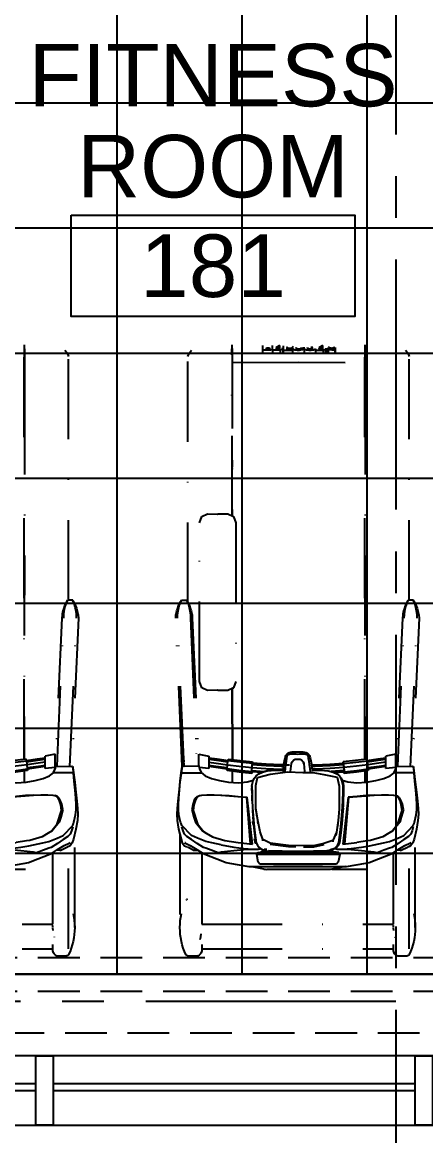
# Model space of a CAD drawing. Header units: inches. Extents: x 5931 to 10048, y 0 to 3185.
# Drawn here: x 7290.3 to 7348.3, y 869.9 to 1030.2 of the extents above; entities that cross this region are included whole.
import ezdxf
from ezdxf.enums import TextEntityAlignment as Align

# ---------------------------------------------------------------- set-up
doc = ezdxf.new("R2010")
doc.units = ezdxf.units.IN
doc.header["$LTSCALE"] = 48
doc.header["$MEASUREMENT"] = 0
for name, pattern in [('CENTER2', [1.125, 0.75, -0.125, 0.125, -0.125]), ('DASHDOT2', [0.5, 0.25, -0.125, 0, -0.125]), ('HIDDEN', [0.375, 0.25, -0.125]), ('HIDDEN2', [0.1875, 0.125, -0.0625])]:
    doc.linetypes.add(name, pattern=pattern)
for name, color, linetype in [('_0_Objects', 8, 'Continuous'), ('A-Eqpm-NIC', 8, 'DASHDOT2'), ('A-Flor-Case', 8, 'Continuous'), ('A-Flor-Case-Full Height', 8, 'Continuous'), ('A-Flor-Pattern', 8, 'Continuous'), ('A-Flor-Soffit', 8, 'HIDDEN2'), ('A-Glaz', 8, 'Continuous'), ('A-Glaz-Sill', 8, 'Continuous'), ('A-Grid(3-32)', 8, 'CENTER2'), ('A-Tag-Rm(3-32)', 8, 'Continuous')]:
    doc.layers.add(name, color=color, linetype=linetype)
doc.styles.get("Standard").update_dxf_attribs({"font": 'arial.ttf'})

# ---------------------------------------------------------------- blocks, each defined once
blk = doc.blocks.new('1ST FLOOR CORE & SHELL')
at = {"layer": 'A-Flor-Case'}
blk.add_line((3544.01, -9148.87), (3113, -9148.87), dxfattribs=at)
at = {"layer": 'A-Flor-Soffit'}
for p, q in [((3544.01, -9146.5), (3113, -9146.5)), ((3544.01, -9151.38), (3113, -9151.38)), ((3547.9, -9157.37), (3113, -9157.38))]:
    blk.add_line(p, q, dxfattribs=at)
at = {"layer": 'A-Glaz'}
for p, q in [((3224.61, -9164.62), (3276.7, -9164.62)), ((3224.61, -9165.62), (3276.7, -9165.62)), ((3279.18, -9164.62), (3331.26, -9164.62)), ((3279.18, -9165.62), (3331.26, -9165.62))]:
    blk.add_line(p, q, dxfattribs=at)
for points in [[(3276.7, -9170.62), (3276.7, -9160.62), (3279.18, -9160.62), (3279.18, -9170.62)], [(3331.26, -9170.62), (3331.26, -9160.62), (3333.75, -9160.62), (3333.75, -9170.62)]]:
    blk.add_lwpolyline(points, close=True, dxfattribs=at)
at = {"layer": 'A-Glaz-Sill'}
for p, q in [((4368.02, -9160.62), (3115.48, -9160.62)), ((3115.48, -9170.62), (4368.02, -9170.62))]:
    blk.add_line(p, q, dxfattribs=at)
blk = doc.blocks.new('1ST FLOOR - STRUCTURAL GRID')
at = {"layer": 'A-Grid(3-32)'}
for p, q in [((3328.5, -7426.01), (3328.5, -9520.75)), ((2104.5, -9152.75), (5927.38, -9152.75))]:
    blk.add_line(p, q, dxfattribs=at)
blk = doc.blocks.new('Precor_956 PVS')
for p, q in [((-17.49, 50.93), (-17.49, 86.4)), ((-10.57, 87.5), (-10.57, 83.74)), ((-5.89, 86.28), (-5.89, 87.04)), ((-5.88, 86.92), (-5.88, 86.28)), ((-5.85, 86.74), (-5.85, 86.28)), ((-5.71, 87.03), (-5.71, 86.99)), ((-5.52, 87.02), (-5.52, 86.99)), ((-5.49, 86.88), (-5.48, 86.82)), ((-4.89, 86.29), (-4.89, 87.1)), ((-4.51, 86.95), (-4.51, 86.29)), ((-3.8, 86.91), (-3.8, 86.74)), ((-3.43, 86.91), (-3.44, 87.04)), ((-2.27, 86.94), (-1.92, 86.87)), ((-1.06, 86.93), (-1.06, 86.3)), ((2.24, 86.74), (0.73, 86.74)), ((2.24, 87.33), (2.24, 86.29)), ((2.29, 86.86), (2.29, 86.29)), ((2.71, 86.75), (2.71, 86.29)), ((3.92, 87.41), (3.92, 86.8)), ((4.31, 86.96), (4.31, 86.76)), ((4.44, 87.03), (4.44, 86.76)), ((5.41, 86.28), (5.41, 87.41)), ((10.2, 86.98), (10.2, 87.5)), ((10.21, 63), (10.24, 86.93)), ((17.12, 50.56), (17.12, 86.4)), ((10.2, 82.82), (10.2, 82.43)), ((10.19, 70.98), (10.19, 69.98)), ((10.19, 63.91), (10.19, 69.98)), ((-18.27, 50.67), (-18.15, 50.93)), ((-17.2, 50.67), (-17.32, 50.93)), ((10.18, 38.31), (10.17, 28.13)), ((10.17, 28.13), (10.19, 38.31)), ((10.17, 31.9), (10.17, 28.13)), ((15.79, 29), (15.79, 29.06)), ((-7.17, 27.61), (-7.18, 27.82)), ((1.77, 27.38), (1.25, 27.37)), ((7, 27.82), (6.99, 27.61)), ((15.41, 27.27), (15.41, 27.17)), ((17.7, 27.15), (17.74, 27.15)), ((17.75, 28.05), (17.74, 27.82)), ((18.16, 26.22), (18.04, 27.15)), ((-18.15, 26.92), (-18.16, 26.92)), ((-15.39, 26.82), (-15.39, 26.79)), ((-10.55, 26.48), (-10.55, 24.89)), ((-7.32, 26.39), (-7.31, 26.15)), ((-7.27, 26.98), (-7.3, 26.54)), ((-2.25, 26.91), (-2.24, 27)), ((2.17, 26.28), (2.17, 26.28)), ((2.21, 26.63), (2.2, 26.65)), ((7.13, 26.39), (7.1, 26.98)), ((10.17, 24.88), (10.17, 26.44)), ((15.07, 26.26), (14.42, 25.79)), ((7.09, 23.25), (7.1, 24.1)), ((-12.03, 23.03), (-13.22, 23.08)), ((-7.98, 22.7), (-7.96, 22.75)), ((-7.19, 22.42), (-7.22, 23.25)), ((7.06, 22.22), (7.08, 23.06)), ((7.31, 16.05), (7.9, 22.7)), ((-16.6, 20.99), (-16.42, 21.75)), ((-7.19, 22.22), (-7.15, 21.37)), ((-7.14, 21.15), (-7.08, 20.28)), ((6.49, 20.82), (6.32, 19.9)), ((6.93, 20.02), (6.99, 20.9)), ((6.12, 18.93), (6.2, 19.26)), ((6.82, 18.8), (6.92, 19.87)), ((6.9, 18.82), (6.95, 19.27)), ((-6.31, 18.84), (-6.24, 18.4)), ((-6.1, 17.55), (-5.97, 17.26)), ((-18.45, 4.09), (-18.45, 17.4)), ((-5.54, 16.52), (-5.54, 16.33)), ((5.39, 16.48), (5.39, 16.67)), ((6.57, 16.09), (6.68, 16.77)), ((11.36, 16.56), (9.24, 16.24)), ((17.53, 16.1), (17.6, 16.23)), ((18.37, 17.44), (18.37, 4.09)), ((-17.49, 1.04), (-17.49, 15.69)), ((-15.02, 4.57), (-15.02, 14.78)), ((-6.48, 14.56), (-6.12, 14.55)), ((-6.39, 15.71), (-6.46, 15.83)), ((-6.29, 14.69), (-6.43, 14.69)), ((6.03, 14.68), (-6.29, 14.68)), ((-6.17, 15.29), (-5.94, 15.29)), ((-6.12, 14.55), (5.86, 14.55)), ((-5.26, 15.29), (-5.42, 15.29)), ((-4.85, 15.01), (-4.85, 14.78)), ((-4.14, 15.9), (-2.53, 15.59)), ((-3.07, 14.78), (-3.81, 14.78)), ((-2.53, 15.59), (-0.98, 15.59)), ((2.28, 14.77), (-2.22, 14.77)), ((4.5, 15.12), (0.24, 15.01)), ((3.9, 14.78), (3.21, 14.78)), ((5.2, 15.29), (4.8, 15.29)), ((5.09, 14.78), (5.09, 15.01)), ((6.19, 14.83), (5.61, 14.89)), ((5.86, 14.55), (6.21, 14.56)), ((6.17, 14.69), (6.03, 14.69)), ((6.17, 14.84), (6.18, 14.86)), ((6.43, 15.3), (6.47, 15.36)), ((15.63, 15.15), (15.86, 15.13)), ((-6.03, 13.15), (5.76, 13.15)), ((-5.37, 12.45), (-10.74, 12.45)), ((-5.13, 12.45), (-5.17, 12.45)), ((4.8, 12.45), (4.75, 12.45)), ((5.23, 12.45), (5, 12.45)), ((17.4, 8), (17.43, 7.95)), ((-15.07, 3.65), (-15.04, 3.99)), ((-15.04, 4.07), (-15.03, 4.4)), ((15.08, 3.2), (15.15, 2.76)), ((-15.22, 2.76), (-15.24, 2.7)), ((15.16, 2.7), (15.26, 2.31)), ((14.95, 1.04), (-15.02, 1.04))]:
    blk.add_line(p, q)
for points in [[(-16.92, 86.7), (-17.27, 86.34), (-17.49, 85.8)], [(-10.55, 28.16), (-10.57, 86.98), (-10.61, 86.93), (-10.61, 80.39), (-10.55, 28.16)], [(10.2, 86.27), (-0.19, 86.3), (-10.57, 86.27)], [(-5.8, 87), (-5.89, 87.04), (-5.9, 87.09), (-5.9, 86.28)], [(-5.6, 86.76), (-5.6, 86.89), (-5.88, 86.92), (-5.87, 86.95)], [(-4.91, 86.86), (-4.89, 86.83), (-5.85, 86.74), (-5.88, 86.78), (-5.6, 86.81)], [(-4.91, 86.82), (-4.91, 86.86), (-5.87, 86.95), (-5.87, 86.92)], [(-5.4, 87), (-5.58, 86.99), (-5.8, 87), (-5.8, 86.94)], [(-5.66, 87.02), (-5.66, 87.13), (-5.79, 87.08), (-5.79, 87)], [(-5.79, 87.08), (-5.71, 87.03), (-5.52, 87.02), (-5.42, 87.09)], [(-5.49, 86.77), (-5.49, 86.88), (-5.09, 86.84), (-5.09, 86.81)], [(-5.48, 86.77), (-5.48, 86.82), (-5.09, 86.84)], [(-5.21, 87.02), (-5.21, 87.12), (-5.3, 87.07), (-5.4, 87), (-5.4, 86.9)], [(-5.23, 86.89), (-5.23, 87.02), (-5.12, 87.02), (-5.12, 86.99)], [(-4.9, 87.02), (-5.17, 86.98), (-5.17, 86.88)], [(-5.12, 87.02), (-5, 87.05), (-5, 87)], [(-5.05, 87.15), (-4.89, 87.1), (-4.9, 87.02), (-4.9, 86.85)], [(-4.42, 86.85), (-4.51, 86.95), (-4.5, 87.02), (-4.5, 86.93)], [(-4.01, 86.74), (-4.42, 86.85), (-4.42, 86.29)], [(-2.86, 86.74), (-4.01, 86.74), (-4.01, 86.29)], [(-4, 86.74), (-4, 87.41), (-3.42, 87.1), (-3.42, 86.74)], [(-3.82, 86.91), (-3.82, 87.04), (-3.97, 86.97)], [(-3.97, 86.74), (-3.97, 86.97), (-3.8, 86.91), (-3.43, 86.91), (-3.43, 86.74)], [(-3.82, 87.04), (-3.44, 87.04), (-3.44, 86.91)], [(0.79, 87.09), (0.72, 86.93), (0.39, 86.78), (0.03, 86.71), (-0.33, 86.71), (-0.8, 86.8), (-1.06, 86.93), (-1.41, 86.78), (-1.79, 86.72), (-2.14, 86.72), (-2.53, 86.78), (-2.86, 86.92), (-2.86, 86.29)], [(-2.26, 86.93), (-2.26, 87.25), (-2.32, 87.07), (-2.32, 86.75)], [(-2.32, 87.07), (-2.27, 86.94), (-2.27, 86.74)], [(-1.92, 86.72), (-1.92, 86.87), (-1.65, 86.92), (-1.65, 86.75)], [(-1.65, 86.92), (-1.56, 87.08), (-1.56, 86.76)], [(-1, 87.02), (-1, 87.14), (-1.01, 87.02)], [(-0.53, 87.01), (-1.01, 87.02), (-1.01, 86.91)], [(-0.53, 86.75), (-0.53, 87.01), (-0.46, 86.9)], [(-0.46, 86.74), (-0.46, 86.9), (-0.18, 86.86)], [(-0.18, 86.71), (-0.18, 86.86), (0.13, 86.93)], [(0.13, 86.73), (0.13, 86.93), (0.19, 87.08), (0.19, 86.74)], [(0.79, 86.9), (0.79, 87.09), (0.63, 87.31)], [(0.73, 86.3), (0.73, 86.9), (1.62, 86.9)], [(1.62, 86.74), (1.62, 87), (0.88, 87), (0.88, 86.9)], [(1.52, 87), (1.52, 87.15), (1.63, 87.1), (1.63, 86.74)], [(3.89, 86.75), (2.71, 86.75), (2.29, 86.86), (2.3, 87.05), (2.3, 86.85)], [(2.73, 86.75), (2.73, 87.4), (3.33, 87.09), (3.33, 86.75)], [(2.92, 87.03), (2.79, 86.96), (2.79, 86.75)], [(2.79, 86.96), (2.92, 86.89), (3.33, 86.89)], [(3.33, 87.03), (2.92, 87.03), (2.92, 86.75)], [(5.41, 86.76), (4.15, 86.76), (3.89, 86.81), (3.89, 86.29)], [(4.85, 86.76), (4.85, 87.03), (4.44, 87.03), (4.31, 86.96), (4.44, 86.89), (4.85, 86.89)], [(10.24, 86.93), (10.2, 86.98), (10.19, 62.99)], [(17.12, 85.8), (16.9, 86.34), (16.55, 86.7)], [(10.2, 84.96), (-0.19, 85), (-7.49, 84.97)], [(14.06, 63.28), (12.48, 63.25), (12.41, 63.28), (10.89, 63.28), (10, 62.92), (9.63, 62.03), (9.63, 39.28), (10, 38.39), (10.22, 38.29)], [(10.22, 38.29), (10, 38.39), (10.19, 38.31), (10, 38.39), (10.89, 38.02), (12.41, 38.02), (12.48, 38.05), (14.06, 38.02), (14.95, 38.39), (15.32, 39.28), (15.32, 62.03), (14.95, 62.92), (14.06, 63.28), (12.49, 63.25), (12.41, 63.28)], [(-18.27, 50.69), (-18.2, 50.81), (-18.27, 50.69), (-18.47, 50.36), (-18.59, 50.13), (-18.72, 49.8), (-18.85, 49.4), (-18.96, 48.94), (-18.99, 48.8), (-19.03, 48.4), (-19.03, 48.36), (-18, 27.15)], [(-17.7, 27.15), (-18.74, 48.36), (-18.74, 48.37), (-18.73, 48.91), (-18.66, 49.42), (-18.55, 49.9), (-18.42, 50.31), (-18.29, 50.63), (-18.58, 50.03)], [(-18.29, 50.63), (-18.17, 50.85), (-18.15, 50.93), (-17.32, 50.93), (-17.3, 50.85), (-17.18, 50.63)], [(-17.2, 50.69), (-17.26, 50.81), (-17.2, 50.69), (-17, 50.36), (-16.88, 50.13), (-16.75, 49.8), (-16.62, 49.4), (-16.51, 48.94), (-16.48, 48.8), (-16.44, 48.37), (-16.44, 48.36), (-15.39, 26.82)], [(-15.7, 27.17), (-16.73, 48.36), (-16.73, 48.37), (-16.74, 48.91), (-16.81, 49.42), (-16.92, 49.9), (-17.05, 50.31), (-17.18, 50.63), (-16.89, 50.03)], [(17.2, 50.69), (17.26, 50.81), (17.2, 50.69), (17, 50.36), (16.88, 50.13), (16.75, 49.8), (16.62, 49.4), (16.51, 48.94), (16.48, 48.8), (16.44, 48.37), (16.44, 48.36), (15.41, 27.17), (15.4, 27.17)], [(17.18, 50.63), (17.05, 50.31), (16.92, 49.9), (16.81, 49.42), (16.74, 48.91), (16.73, 48.37), (16.73, 48.36), (15.7, 27.17)], [(17.32, 50.93), (17.3, 50.85), (17.18, 50.63), (16.89, 50.03)], [(18.15, 50.93), (17.32, 50.93), (17.2, 50.67)], [(17.7, 27.15), (18.74, 48.36), (18.74, 48.37), (18.73, 48.91), (18.66, 49.42), (18.55, 49.9), (18.42, 50.31), (18.29, 50.63)], [(18.01, 27.36), (18, 27.15), (19.03, 48.36), (19.03, 48.4), (18.99, 48.8), (18.96, 48.94), (18.85, 49.4), (18.72, 49.8), (18.59, 50.13), (18.47, 50.36), (18.27, 50.69)], [(18.27, 50.67), (18.15, 50.93), (18.17, 50.85), (18.29, 50.63), (18.58, 50.03)], [(18.2, 50.81), (18.27, 50.69), (18.2, 50.81)], [(-15.4, 27.07), (-15.4, 28.9), (-13.84, 28.59)], [(-0.32, 29.24), (-0.6, 29.24), (-0.87, 29.22), (-1.13, 29.18), (-1.36, 29.12), (-1.57, 29.03), (-1.75, 28.91), (-1.89, 28.7), (-2.01, 28.38), (-2.1, 27.96), (-2.19, 27.47), (-2.25, 26.91), (-2.29, 26.62)], [(1.92, 26.31), (1.86, 26.88), (1.8, 27.42), (1.72, 27.9), (1.63, 28.29), (1.59, 28.59), (1.52, 28.75), (1.39, 28.84), (1.21, 28.91), (1, 28.95), (0.77, 28.96), (0.52, 28.97), (0.24, 28.96), (-0.04, 28.92), (-0.32, 28.96), (-0.59, 28.97), (-0.85, 28.96), (-1.08, 28.95), (-1.29, 28.91), (-1.46, 28.84), (-1.59, 28.75), (-1.67, 28.59), (-1.71, 28.29), (-1.8, 27.9), (-1.87, 27.42), (-1.94, 26.88), (-2, 26.29)], [(2.14, 27.24), (2.11, 27.44), (2.11, 27.47), (2.03, 27.96), (1.93, 28.38), (1.81, 28.7), (1.67, 28.91), (1.5, 29.03), (1.29, 29.12), (1.05, 29.18), (0.8, 29.22), (0.53, 29.24), (0.24, 29.24), (-0.32, 29.24)], [(15.4, 27.17), (15.4, 28.9), (13.84, 28.59), (13.84, 26.86), (15.35, 27)], [(-18.12, 27.15), (-18.22, 26.44), (-18.25, 26.22)], [(-15.41, 27.17), (-15.77, 27.17), (-18.12, 27.15)], [(-18.12, 27.15), (-18.12, 27.15), (-18, 27.15)], [(-14.51, 25.79), (-15.13, 26.24), (-15.16, 26.26), (-15.39, 26.8), (-15.48, 27.17)], [(-15.4, 27), (-13.84, 26.86), (-13.84, 28.59)], [(-10.94, 28), (-12.6, 28.22), (-13.84, 28.39)], [(-10.97, 27.81), (-12.66, 28.04), (-13.84, 28.2)], [(-13.84, 27.75), (-12.73, 27.59), (-11.04, 27.37)], [(-13.84, 27.3), (-12.78, 27.15), (-11.08, 26.93)], [(-13.84, 27.12), (-12.77, 26.97), (-11.09, 26.75)], [(-11.04, 27.37), (-9.23, 27.16), (-7.28, 26.98), (-7.32, 26.39), (-9.28, 26.57), (-11.09, 26.78), (-11.04, 27.37), (-10.95, 27.95), (-10.88, 28.2), (-9.1, 28), (-7.18, 27.82), (-7.23, 27.57)], [(-7.28, 26.98), (-7.23, 27.57), (-9.16, 27.75), (-10.95, 27.95)], [(-2.2, 27.38), (-2.75, 27.39), (-5.09, 27.48), (-7.2, 27.62), (-7.23, 27.43), (-7.27, 26.98), (-5.14, 26.84), (-2.77, 26.75), (-2.27, 26.75)], [(-2.22, 27.2), (-2.76, 27.2), (-5.11, 27.29), (-7.23, 27.43)], [(1.04, 26.35), (1.06, 26.43), (1.04, 26.35), (1.06, 26.43), (0.92, 27.56), (0.82, 27.8), (0.56, 28.09), (0.37, 28.19), (-0.44, 28.19), (-0.64, 28.09), (-0.89, 27.8), (-0.99, 27.56), (-1.13, 26.43), (-1.1, 26.29)], [(7.11, 24.34), (7.02, 24.73), (6.9, 25.11), (6.72, 25.47), (6.44, 25.8), (6.04, 26.09), (5.47, 26.33), (4.71, 26.51), (4.12, 26.56), (3.48, 26.6), (2.81, 26.62), (2.21, 26.63), (2.19, 26.84), (2.18, 26.91), (2.11, 27.47)], [(2.12, 27.39), (2.51, 27.39), (4.87, 27.48), (7.01, 27.62), (7.05, 27.43)], [(7.09, 26.98), (7.05, 27.43), (4.89, 27.29), (2.52, 27.2), (2.14, 27.2)], [(7.09, 26.35), (7.13, 26.15), (7.13, 26.39), (9.14, 26.57), (11, 26.78), (10.95, 27.37), (10.86, 27.95), (10.8, 28.2), (8.96, 28), (7, 27.82), (7.04, 27.57), (9.02, 27.75), (10.86, 27.95)], [(10.95, 27.37), (9.09, 27.16), (7.1, 26.98), (7.04, 27.57)], [(13.84, 28.39), (12.57, 28.22), (10.85, 28)], [(13.84, 28.2), (12.63, 28.03), (10.88, 27.81)], [(13.84, 27.75), (12.7, 27.59), (10.95, 27.37)], [(10.99, 26.92), (12.74, 27.15), (13.84, 27.3)], [(11, 26.74), (12.74, 26.97), (13.84, 27.12)], [(15.39, 27.17), (15.31, 26.8), (15.07, 26.26)], [(15.39, 27.17), (18.04, 27.15), (18.04, 27.15), (18.06, 26.99), (18.07, 26.94), (18.07, 26.92), (18.15, 26.4), (18.37, 24.88), (18.56, 23.46), (18.71, 22.19), (18.81, 21.13), (18.85, 20.32), (18.78, 19.41), (18.57, 18.17), (18.19, 16.75), (18, 16.2), (17.64, 15.8), (17.37, 15.67), (17.28, 15.63)], [(-18.16, 26.92), (-18.45, 24.88), (-18.64, 23.46), (-18.8, 22.19), (-18.9, 21.13), (-18.94, 20.32), (-18.87, 19.41), (-18.65, 18.17), (-18.28, 16.75), (-18.08, 16.2), (-17.72, 15.8), (-17.44, 15.66), (-17.44, 15.67)], [(-11.99, 14.87), (-10.04, 15.08), (-8.44, 15.2), (-7.1, 15.27), (-6.17, 15.29), (-7.1, 15.32), (-8.44, 15.41), (-10.04, 15.59), (-11.27, 15.78), (-11.99, 15.9), (-13.46, 16.19), (-14.39, 16.38), (-15.69, 16.88), (-16.63, 17.26), (-18.14, 18.68), (-18.28, 18.97), (-18.34, 19.15), (-18.6, 20.2), (-18.7, 20.97), (-18.69, 21.67), (-18.64, 22.6), (-18.54, 23.73), (-18.39, 25.02), (-18.25, 26.22), (-15.13, 26.24)], [(-15.4, 26.99), (-15.39, 26.82), (-15.4, 26.98), (-15.4, 26.99)], [(-7, 25.17), (-7.92, 24.92), (-9.31, 24.82), (-10.84, 24.91), (-12.27, 25.11), (-13.51, 25.4), (-14.51, 25.79)], [(-11.09, 26.78), (-11.08, 26.54), (-9.27, 26.33), (-7.31, 26.15), (-7.28, 26.35)], [(-5.77, 26.26), (-7.3, 26.36), (-7.3, 26.54), (-5.28, 26.41)], [(-2.28, 26.63), (-2.94, 26.62), (-3.61, 26.6), (-4.25, 26.56), (-4.84, 26.51), (-5.6, 26.33), (-6.17, 26.09), (-6.57, 25.8), (-6.85, 25.47), (-7, 25.17), (-7.03, 25.11), (-7, 25.18)], [(6.51, 20.91), (6.51, 24.4), (6.22, 25.58), (4.26, 26.05), (1.51, 26.36), (-0.85, 26.29), (-2.4, 26.29), (-4.14, 25.99), (-6.24, 25.61), (-6.52, 24.34), (-6.52, 20.84)], [(2.18, 26.91), (2.2, 26.65), (2.18, 26.91), (2.24, 26.32)], [(7.11, 26.54), (7.09, 26.98), (4.92, 26.84), (2.53, 26.75), (2.19, 26.75)], [(2.3, 26.62), (2.21, 26.63), (2.8, 26.61), (3.48, 26.59), (4.11, 26.55), (4.7, 26.51), (5.44, 26.33)], [(5.63, 26.26), (7.11, 26.36), (7.11, 26.54), (5.13, 26.41)], [(14.42, 25.79), (13.43, 25.4), (12.18, 25.11), (10.76, 24.91), (9.23, 24.82), (7.84, 24.92), (6.86, 25.19)], [(7.13, 26.15), (9.13, 26.33), (10.99, 26.54), (11, 26.78)], [(11.91, 15.9), (13.37, 16.19), (14.31, 16.38), (15.61, 16.88), (16.54, 17.26), (18.05, 18.68), (18.2, 18.97), (18.26, 19.15), (18.52, 20.2), (18.62, 20.97), (18.61, 21.67), (18.55, 22.6), (18.45, 23.73), (18.31, 25.02), (18.16, 26.22), (15.05, 26.24)], [(-7.03, 25.11), (-7.15, 24.73), (-7.24, 24.34), (-7.21, 23.33), (-7.18, 22.31), (-7.13, 21.24), (-7.06, 20.12), (-6.95, 18.92), (-6.79, 17.63), (-6.58, 16.22), (-6.38, 15.86), (-6.15, 15.58), (-5.89, 15.38), (-5.6, 15.24), (-5.29, 15.15), (-4.97, 15.08)], [(-7.24, 24.34), (-7.24, 24.26), (-7.22, 23.43)], [(-0.37, 15.01), (-4.63, 15.12), (-4.95, 15.17), (-5.26, 15.24), (-5.56, 15.33), (-5.84, 15.46), (-6.09, 15.66), (-6.31, 15.92), (-6.5, 16.27), (-6.71, 17.68), (-6.87, 18.97), (-6.98, 20.17), (-7.06, 21.29), (-7.11, 22.35), (-7.14, 23.37), (-7.16, 24.37), (-7.07, 24.76), (-6.96, 25.14), (-6.78, 25.49)], [(7.11, 24.26), (7.11, 24.34), (7.08, 23.33), (7.05, 22.31), (7, 21.24), (6.93, 20.12), (6.82, 18.92), (6.66, 17.63), (6.45, 16.22), (6.25, 15.86), (6.02, 15.58), (5.76, 15.38), (5.47, 15.24), (5.16, 15.15), (4.84, 15.08), (4.51, 15.03), (4.01, 15.01)], [(-16.42, 21.75), (-16.2, 22.3), (-15.96, 22.66)], [(-14.76, 17.82), (-15.72, 18.94), (-16.39, 20.83), (-16.26, 21.63), (-16.09, 22.21), (-15.88, 22.59), (-15.63, 22.82), (-15.35, 22.94), (-15.04, 22.99), (-14.21, 23.04), (-13.18, 23.03), (-12.01, 22.99), (-10.73, 22.91), (-9.37, 22.81), (-7.98, 22.7), (-7.39, 16.05)], [(-15.96, 22.66), (-15.69, 22.88), (-15.66, 22.89), (-15.41, 23)], [(-13.22, 23.08), (-14.16, 23.09), (-14.25, 23.09), (-15.1, 23.04), (-15.41, 23)], [(-12.03, 23.03), (-10.74, 22.96), (-9.37, 22.86), (-7.96, 22.75), (-7.09, 16.02), (-9.32, 16.24)], [(9.24, 16.24), (7.01, 16.02), (7.87, 22.75), (7.9, 22.7), (9.29, 22.81), (10.64, 22.91), (11.93, 22.99), (13.1, 23.03), (14.12, 23.04), (14.96, 22.99), (15.26, 22.94), (15.54, 22.82), (15.79, 22.59), (16.01, 22.21), (16.18, 21.63), (16.3, 20.83), (15.64, 18.94), (14.67, 17.82)], [(15.88, 22.66), (15.61, 22.88), (15.58, 22.89), (15.32, 23), (15.01, 23.04), (14.17, 23.09), (14.08, 23.09), (13.13, 23.08), (13.03, 23.08), (11.95, 23.03), (11.83, 23.03), (10.65, 22.96), (9.28, 22.86), (7.87, 22.75)], [(15.88, 22.66), (16.12, 22.3), (16.29, 21.86), (16.33, 21.75), (16.47, 21.19), (16.52, 20.99), (16.18, 19.89), (15.95, 19.17), (14.83, 17.91), (14.25, 17.59), (13.27, 17.08), (11.36, 16.56)], [(-16.6, 20.99), (-16.26, 19.89), (-16.03, 19.17), (-14.92, 17.91), (-14.33, 17.59), (-13.35, 17.08), (-11.45, 16.56), (-10.9, 16.48), (-9.32, 16.24)], [(-6.52, 21.04), (-6.36, 19.39), (-6.1, 17.74), (-5.54, 16.52), (-4.14, 16.09), (-2.53, 15.78), (-0.98, 15.78), (1.38, 15.85), (4.26, 16.15), (5.39, 16.67), (5.81, 17.8), (6.2, 19.45), (6.51, 21.1)], [(-6.58, 16.06), (-6.79, 17.48), (-6.95, 18.79), (-6.98, 19.13)], [(-18.14, 18.52), (-17.95, 17.92), (-17.75, 17.45), (-17.39, 17.11), (-16.63, 16.68), (-15.75, 16.13), (-14.77, 15.54), (-14.39, 15.43), (-13.55, 15.15), (-12.5, 14.8), (-11.99, 14.87)], [(6.45, 16.06), (6.66, 17.49), (6.82, 18.8)], [(11.91, 14.87), (12.41, 14.8), (13.47, 15.15), (14.31, 15.43), (14.69, 15.54), (15.67, 16.13), (16.55, 16.68), (17.31, 17.11), (17.66, 17.45), (17.86, 17.92), (18.05, 18.52)], [(-17.57, 16.24), (-17.69, 16.23), (-17.61, 16.1)], [(17.51, 16.23), (17.6, 16.23), (17.51, 16.16), (16.75, 15.81), (15.71, 15.24), (14.76, 14.68), (14.49, 14.59), (12.61, 13.93), (11.14, 13.4), (10.62, 13.32), (7.61, 12.81), (-0.04, 12.83), (-7.69, 12.81), (-10.7, 13.32), (-11.22, 13.4), (-12.7, 13.93), (-14.58, 14.59), (-14.84, 14.68), (-15.79, 15.24), (-16.83, 15.81), (-17.59, 16.16), (-17.69, 16.23)], [(0.26, 15.62), (1.38, 15.65), (4.26, 15.96)], [(-17.36, 15.62), (-17.34, 15.62), (-17.22, 15.56), (-16.26, 15.11), (-15.65, 15.16)], [(-17.24, 15.57), (-17.34, 15.62), (-17.36, 15.62)], [(-15.87, 15.28), (-16.26, 15.11), (-15.86, 15.28)], [(14.95, 14.79), (14.95, 4.57), (-15.02, 4.57)], [(-6.48, 14.83), (-6.62, 14.7), (-6.62, 14.56), (-6.38, 13.42), (-6.14, 13.16), (-6.12, 13.15), (-6.03, 13.15)], [(-6.62, 14.56), (-6.6, 14.56), (-6.55, 14.56), (-6.48, 14.56)], [(-6.43, 14.69), (-6.47, 14.69), (-6.48, 14.69), (-6.48, 14.83), (-5.72, 14.91), (-5.65, 14.91), (-5.55, 14.91)], [(5.61, 14.76), (5.61, 15.01), (-5.55, 15.01), (-5.55, 14.79)], [(-5.19, 14.79), (-5.11, 14.79), (-4.85, 14.79)], [(5.76, 13.15), (5.85, 13.15), (5.88, 13.16), (6.11, 13.42), (6.36, 14.56)], [(5.81, 15.29), (6.09, 15.29), (7.02, 15.27), (8.35, 15.2), (9.95, 15.08), (11.91, 14.87)], [(11.91, 15.9), (9.95, 15.59), (8.35, 15.41), (7.02, 15.32), (6.09, 15.29)], [(6.21, 14.56), (6.29, 14.56), (6.34, 14.56), (6.36, 14.56), (6.32, 14.7), (6.19, 14.83), (6.21, 14.73), (6.22, 14.69), (6.21, 14.69), (6.17, 14.69)], [(15.77, 15.28), (16.18, 15.11), (15.57, 15.16)], [(15.78, 15.28), (16.18, 15.11), (17.17, 15.58)], [(-7.48, 12.8), (-7.49, 12.81), (-7.48, 12.8), (-5.13, 12.41), (4.76, 12.41)], [(3.47, 13.14), (3.73, 13.15), (3.47, 13.14), (-3.73, 13.14), (-3.92, 13.15)], [(7.11, 12.8), (7.11, 12.81), (7.11, 12.8), (4.76, 12.41)], [(17.17, 8.17), (17.27, 8.12), (17.36, 8.05)], [(-18.21, 6.09), (-18.31, 5.59), (-18.39, 5.1), (-18.43, 4.6), (-18.45, 4.09), (-18.43, 3.59), (-18.39, 3.09), (-18.31, 2.59), (-18.21, 2.1), (-18.07, 1.62), (-17.91, 1.14), (-17.72, 0.68), (-17.5, 0.23), (-17.44, 0.14), (-17.35, 0.06), (-17.24, 0.02), (-17.13, 0), (-15.88, 0), (-15.73, 0.01), (-15.59, 0.05), (-15.45, 0.12), (-15.33, 0.21), (-15.22, 0.32), (-15.14, 0.45), (-15.07, 0.6), (-15.04, 0.75), (-15.02, 0.91), (-15.02, 1.67)], [(14.95, 1.67), (14.95, 0.91), (14.96, 0.75), (15, 0.6), (15.06, 0.45), (15.15, 0.32), (15.26, 0.21), (15.38, 0.12), (15.51, 0.05), (15.66, 0.01), (15.81, 0), (17.06, 0), (17.17, 0.02), (17.27, 0.06), (17.36, 0.14), (17.43, 0.23), (17.65, 0.68), (17.84, 1.14), (18, 1.62), (18.14, 2.1), (18.24, 2.59), (18.31, 3.09), (18.36, 3.59), (18.37, 4.09), (18.36, 4.6), (18.31, 5.1), (18.24, 5.59), (18.14, 6.09)]]:
    blk.add_lwpolyline(points)
for points in [[(-18.15, 26.99), (-18.16, 26.92), (-18.12, 27.15)], [(-18.16, 26.92), (-18.12, 27.15), (-18.15, 26.99)], [(-0.99, 27.56), (-0.94, 27.67)], [(1.09, 26.61), (1.1, 26.63)], [(-4.97, 15.08), (-4.71, 15.01)]]:
    blk.add_lwpolyline(points, close=True)
blk = doc.blocks.new('Rm Tag')
blk.add_lwpolyline([(-0.2124, 0.0759), (0.2124, 0.0759), (0.2124, -0.0759), (-0.2124, -0.0759)], close=True)
for p in [(0, 0.2858), (0, 0.1493), (0, 0)]:
    blk.add_attdef('XXX', text='', height=0.0938).set_placement(p, align=Align.MIDDLE_CENTER)
blk = doc.blocks.new('floor pattern 1st floor')
at = {"layer": 'A-Flor-Pattern'}
h = blk.add_hatch(dxfattribs=at)
h.set_pattern_fill('WOODS_BOARD_WIDE', color=256, scale=3, pattern_type=2)
h.set_pattern_definition([(0, (2343, 1229.155), (0, 6), []), (90, (2343, 1229.155), (-12, 12), [6, -42]), (90, (2367, 1235.155), (-12, 12), [6, -42])])
edge = h.paths.add_edge_path(flags=16)
edge.add_line((2149.55, 1020.63), (2161.55, 1020.63))
edge.add_ellipse((2161.55, 1015.63), major_axis=(-3.54, -3.54), ratio=1, start_angle=135, end_angle=225, ccw=False)
edge.add_line((2166.55, 1015.63), (2166.55, 984.63))
edge.add_ellipse((2161.55, 984.63), major_axis=(3.54, -3.54), ratio=1, start_angle=315, end_angle=405, ccw=False)
edge.add_line((2161.55, 979.63), (2156.55, 979.63))
edge.add_line((2156.55, 979.63), (2156.55, 955.63))
edge.add_line((2156.55, 955.63), (2147.55, 955.63))
edge.add_line((2147.55, 955.63), (2126.55, 955.63))
edge.add_line((2126.55, 955.63), (2126.55, 995.43))
edge.add_line((2126.55, 995.43), (2126.55, 1010.63))
edge.add_line((2126.55, 1010.63), (2144.55, 1010.63))
edge.add_line((2144.55, 1010.63), (2144.55, 1015.63))
edge.add_ellipse((2148.74, 1016.43), major_axis=(3.19, 3.19), ratio=0.85373, start_angle=38.5071, end_angle=141.4929, ccw=False)
edge = h.paths.add_edge_path(flags=16)
edge.add_ellipse((2192.35, 952.43), major_axis=(-3.19, 3.19), ratio=0.855373, start_angle=218.4535, end_angle=321.5465, ccw=False)
edge.add_line((2196.55, 951.63), (2196.53, 920.27))
edge.add_ellipse((2191.55, 920.63), major_axis=(-3.54, -3.54), ratio=1, start_angle=45, end_angle=130.7903, ccw=False)
edge.add_line((2191.55, 915.63), (2186.71, 915.63))
edge.add_line((2186.71, 915.63), (2186.55, 891.63))
edge.add_line((2186.55, 891.63), (2177.55, 891.63))
edge.add_line((2177.55, 891.63), (2156.55, 891.63))
edge.add_line((2156.55, 891.63), (2156.55, 931.43))
edge.add_line((2156.55, 931.43), (2156.55, 946.63))
edge.add_line((2156.55, 946.63), (2174.55, 946.63))
edge.add_line((2174.55, 946.63), (2174.55, 951.63))
edge.add_ellipse((2179.55, 951.63), major_axis=(3.54, -3.54), ratio=1, start_angle=135, end_angle=225, ccw=False)
edge.add_line((2179.55, 956.63), (2191.55, 956.63))
edge = h.paths.add_edge_path(flags=16)
edge.add_ellipse((2066.4, 1141.28), major_axis=(0, 0.0156), ratio=1, start_angle=270, end_angle=337.7307)
edge.add_line((2066.41, 1141.3), (2066.41, 1141.29))
edge.add_line((2066.41, 1141.29), (2066.41, 1140.75))
edge.add_line((2066.41, 1140.75), (2066.4, 1140.75))
edge.add_line((2066.4, 1140.75), (2066.4, 1140.71))
edge.add_line((2066.4, 1140.71), (2049.13, 1140.71))
edge.add_line((2049.13, 1140.71), (2045.1, 1140.71))
edge.add_line((2045.1, 1140.71), (2032.76, 1140.71))
edge.add_line((2032.76, 1140.71), (2030.38, 1140.71))
edge.add_line((2030.38, 1140.71), (2028, 1140.71))
edge.add_line((2028, 1140.71), (2028, 1140.75))
edge.add_line((2028, 1140.75), (2028, 1140.75))
edge.add_line((2028, 1140.75), (2028, 1141.29))
edge.add_line((2028, 1141.29), (2028, 1141.3))
edge.add_ellipse((2028, 1141.28), major_axis=(0, 0.0156), ratio=1, start_angle=22.2693, end_angle=90)
edge.add_line((2027.99, 1141.28), (2027.99, 1140.71))
edge.add_line((2027.99, 1140.71), (2027.95, 1140.71))
edge.add_line((2027.95, 1140.71), (2027.95, 1141.28))
edge.add_line((2027.95, 1141.28), (2027.95, 1141.29))
edge.add_ellipse((2028, 1141.29), major_axis=(0.0455, 0), ratio=1, start_angle=90, end_angle=180, ccw=False)
edge.add_line((2028, 1141.33), (2028, 1141.33))
edge.add_line((2028, 1141.33), (2028, 1141.33))
edge.add_line((2028, 1141.33), (2033.88, 1141.33))
edge.add_line((2033.88, 1141.33), (2033.88, 1141.91))
edge.add_ellipse((2033.93, 1141.91), major_axis=(0.0515, 0), ratio=1, start_angle=90, end_angle=180, ccw=False)
edge.add_line((2033.93, 1141.96), (2036.13, 1141.96))
edge.add_line((2036.13, 1141.96), (2036.13, 1145.93))
edge.add_ellipse((2037.88, 1152.71), major_axis=(7, 0), ratio=1, start_angle=180, end_angle=255.5225, ccw=False)
edge.add_ellipse((2037.88, 1152.71), major_axis=(7, 0), ratio=1, start_angle=0, end_angle=180, ccw=False)
edge.add_ellipse((2037.88, 1152.71), major_axis=(7, 0), ratio=1, start_angle=284.4775, end_angle=360, ccw=False)
edge.add_line((2039.63, 1145.93), (2039.63, 1141.96))
edge.add_line((2039.63, 1141.96), (2041.83, 1141.96))
edge.add_ellipse((2041.83, 1141.91), major_axis=(0.0515, 0), ratio=1, start_angle=360, end_angle=450, ccw=False)
edge.add_line((2041.88, 1141.91), (2041.88, 1141.33))
edge.add_line((2041.88, 1141.33), (2052.58, 1141.33))
edge.add_line((2052.58, 1141.33), (2052.58, 1141.91))
edge.add_ellipse((2052.63, 1141.91), major_axis=(0.0515, 0), ratio=1, start_angle=90, end_angle=180, ccw=False)
edge.add_line((2052.63, 1141.96), (2054.83, 1141.96))
edge.add_line((2054.83, 1141.96), (2054.83, 1145.93))
edge.add_ellipse((2056.58, 1152.71), major_axis=(7, 0), ratio=1, start_angle=180, end_angle=255.5225, ccw=False)
edge.add_ellipse((2056.58, 1152.71), major_axis=(7, 0), ratio=1, start_angle=0, end_angle=180, ccw=False)
edge.add_ellipse((2056.58, 1152.71), major_axis=(7, 0), ratio=1, start_angle=284.4775, end_angle=360, ccw=False)
edge.add_line((2058.33, 1145.93), (2058.33, 1141.96))
edge.add_line((2058.33, 1141.96), (2060.52, 1141.96))
edge.add_ellipse((2060.52, 1141.91), major_axis=(0.0515, 0), ratio=1, start_angle=360, end_angle=450, ccw=False)
edge.add_line((2060.58, 1141.91), (2060.58, 1141.33))
edge.add_line((2060.58, 1141.33), (2066.4, 1141.33))
edge.add_line((2066.4, 1141.33), (2066.41, 1141.33))
edge.add_line((2066.41, 1141.33), (2066.41, 1141.33))
edge.add_ellipse((2066.41, 1141.29), major_axis=(0.0455, 0), ratio=1, start_angle=360, end_angle=450, ccw=False)
edge.add_line((2066.45, 1141.29), (2066.45, 1141.28))
edge.add_line((2066.45, 1141.28), (2066.45, 1140.71))
edge.add_line((2066.45, 1140.71), (2066.42, 1140.71))
edge.add_line((2066.42, 1140.71), (2066.42, 1141.28))
edge = h.paths.add_edge_path(flags=16)
edge.add_ellipse((2444.83, 1074.38), major_axis=(-118.23, -0.04), ratio=0.670803, start_angle=0, end_angle=360)
h.paths.add_polyline_path([(2248.8, 1035.5), (2231.2, 1035.5), (2231.2, 1051.02), (2248.8, 1051.02)], flags=16)
h.paths.add_polyline_path([(2082.3, 971.08), (2080.55, 971.08), (2080.55, 1020.63), (2082.3, 1020.63)], flags=16)
h.paths.add_polyline_path([(2176.17, 1088.71), (2128.17, 1088.71), (2128.17, 1056.71), (2176.17, 1056.71)], flags=16)
h.paths.add_polyline_path([(2082.8, 1013.35), (2084.55, 1013.35), (2084.55, 889.63), (2082.8, 889.63)], flags=16)
h.paths.add_polyline_path([(2647.16, 890.63), (2647.91, 890.63), (2647.91, 885.01), (2647.16, 885.01)], flags=17)
h.paths.add_polyline_path([(2904.95, 1517.5), (2903.2, 1517.5), (2903.2, 1603.94), (2838.38, 1603.94), (2838.38, 1227.95), (2473.75, 1227.95), (2473.75, 1224.79), (2343.75, 1224.79), (2343.75, 1227.95), (2248.3, 1227.95), (2248.3, 1213.63), (2077.63, 1213.63), (2077.63, 1355.13), (2019.63, 1355.13), (2019.63, 1232.01), (2025.81, 1232.01), (2025.81, 1213.63), (2006.19, 1213.63), (2006.19, 1226.76), (1903.62, 1226.76), (1903.62, 1213.63), (1889.75, 1213.63), (1889.75, 1212.88), (1884.25, 1212.88), (1884.25, 1252.76), (1889.75, 1252.76), (1889.75, 1252.01), (1902, 1252.01), (1902, 1420.01), (1885.75, 1420.01), (1885.75, 1438.01), (1751.63, 1438.01), (1751.63, 1252.76), (1758.31, 1252.76), (1758.31, 1212.88), (1756.81, 1212.88), (1756.81, 1173.26), (1347.75, 1173.26), (1347.75, 1179.26), (1414.74, 1179.26), (1414.74, 1233.51), (1410.74, 1233.51), (1410.74, 1240.25), (1356.74, 1240.25), (1356.74, 1233.51), (1269.13, 1233.51), (1269.13, 1173.26), (980.46, 1173.26), (980.46, 1209.21), (835.81, 1209.21), (835.81, 1173.26), (707.38, 1173.26), (707.38, 1113.26), (1275.75, 1113.26), (1275.75, 1101.26), (1347.75, 1101.26), (1347.75, 1113.26), (1800.63, 1113.26), (1800.63, 1077.26), (1858.63, 1077.26), (1858.63, 1113.26), (1885.75, 1113.26), (1885.75, 1158.46), (2017.2, 1158.46), (2017.2, 1140.71), (2077.2, 1140.71), (2077.2, 1158.46), (2176.17, 1158.46), (2176.17, 1129.58), (2082.08, 1129.58), (2082.08, 1127.46), (2027.09, 1127.46), (2027.09, 1061.46), (2086.8, 1061.46), (2086.8, 1056.58), (2024.71, 1056.58), (2024.71, 987.13), (2072.8, 987.13), (2072.8, 1017.73), (2080.05, 1017.73), (2080.05, 890.63), (2059.81, 890.63), (2059.81, 885.01), (2386, 885.01), (2386.02, 985.89), (2427.01, 985.89), (2427.01, 986.51), (2501.03, 986.51), (2501.03, 985.89), (2542.02, 985.89), (2542.02, 885.01), (2647.16, 885.01), (2647.16, 1054.51), (2790.91, 1054.51), (2790.91, 1108.51), (2664.93, 1108.51), (2664.93, 1114.51), (2881.96, 1114.51), (2881.96, 1158.63), (2917.96, 1158.63), (2917.96, 1114.51), (2978.21, 1114.51), (2978.21, 1227.95), (2920.86, 1227.95), (2920.86, 1226.45), (2902.77, 1226.45), (2902.77, 1231.7), (2891.52, 1231.7), (2891.52, 1397.64), (2882.27, 1397.64), (2882.27, 1453.06), (2891.52, 1453.06), (2902.77, 1453.06), (2902.77, 1458), (2921.23, 1458), (2921.23, 1455.93), (2978.21, 1455.93), (2978.21, 1516.53), (2962.2, 1516.53), (2962.2, 1517.5)])
h = blk.add_hatch(dxfattribs=at)
h.set_pattern_fill('NET', color=256, scale=144)
h.set_pattern_definition([(0, (3055.871, 1522.532), (0, 18), []), (90, (3055.871, 1522.532), (-18, 1e-15), [])])
h.paths.add_polyline_path([(1124.63, 1107.26), (1124.63, 1053.97), (1130.31, 1053.97), (1130.31, 1032.55), (1124.63, 1032.55), (1124.63, 894.13), (1128.5, 894.13), (1128.5, 893.13), (1559.51, 893.13), (1559.51, 893.84), (1559.51, 895.56), (1559.39, 1107.26), (1353.75, 1107.26), (1353.75, 1095.26), (1269.75, 1095.26), (1269.75, 1107.26)])
blk.add_lwpolyline([(1128.5, 893.13), (1128.5, 893.13), (1559.51, 893.13), (1559.51, 893.13), (1559.51, 893.13), (1559.51, 1107.63), (1353.75, 1107.63), (1353.75, 1095.63), (1269.75, 1095.63), (1269.75, 1107.63), (1124.63, 1107.63)], dxfattribs=at)

msp = doc.modelspace()

# ---------------------------------------------------------------- block references
at = {"layer": '_0_Objects', "linetype": 'HIDDEN'}
msp.add_blockref('1ST FLOOR - STRUCTURAL GRID', (4015.5, 10042.01), dxfattribs=at)
at = {"layer": '_0_Objects'}
msp.add_blockref('1ST FLOOR CORE & SHELL', (4015.5, 10042.01), dxfattribs=at)
at = {"layer": 'A-Eqpm-NIC', "xscale": -0.9195402264595032, "yscale": 1.005738019943237}
for p in [(7280.82, 895.74), (7329.82, 895.74)]:
    msp.add_blockref('Precor_956 PVS', p, dxfattribs=at)
at = {"layer": 'A-Flor-Case-Full Height'}
msp.add_blockref('floor pattern 1st floor', (6000, 0), dxfattribs=at)
at = {"layer": 'A-Tag-Rm(3-32)'}
ref = msp.add_blockref('Rm Tag', (7317.69, 995.11), dxfattribs=dict(at, xscale=96, yscale=96, zscale=96))
ref.add_attrib('XXX', 'FITNESS', dxfattribs={"layer": '0', "height": 9}).set_placement((7317.69, 1022.55), align=Align.MIDDLE_CENTER)
ref.add_attrib('XXX', 'ROOM', dxfattribs={"layer": '0', "height": 9}).set_placement((7317.69, 1009.44), align=Align.MIDDLE_CENTER)
ref.add_attrib('XXX', '181', dxfattribs={"layer": '0', "height": 9}).set_placement((7317.69, 995.11), align=Align.MIDDLE_CENTER)

doc.saveas('drawing.dxf')
